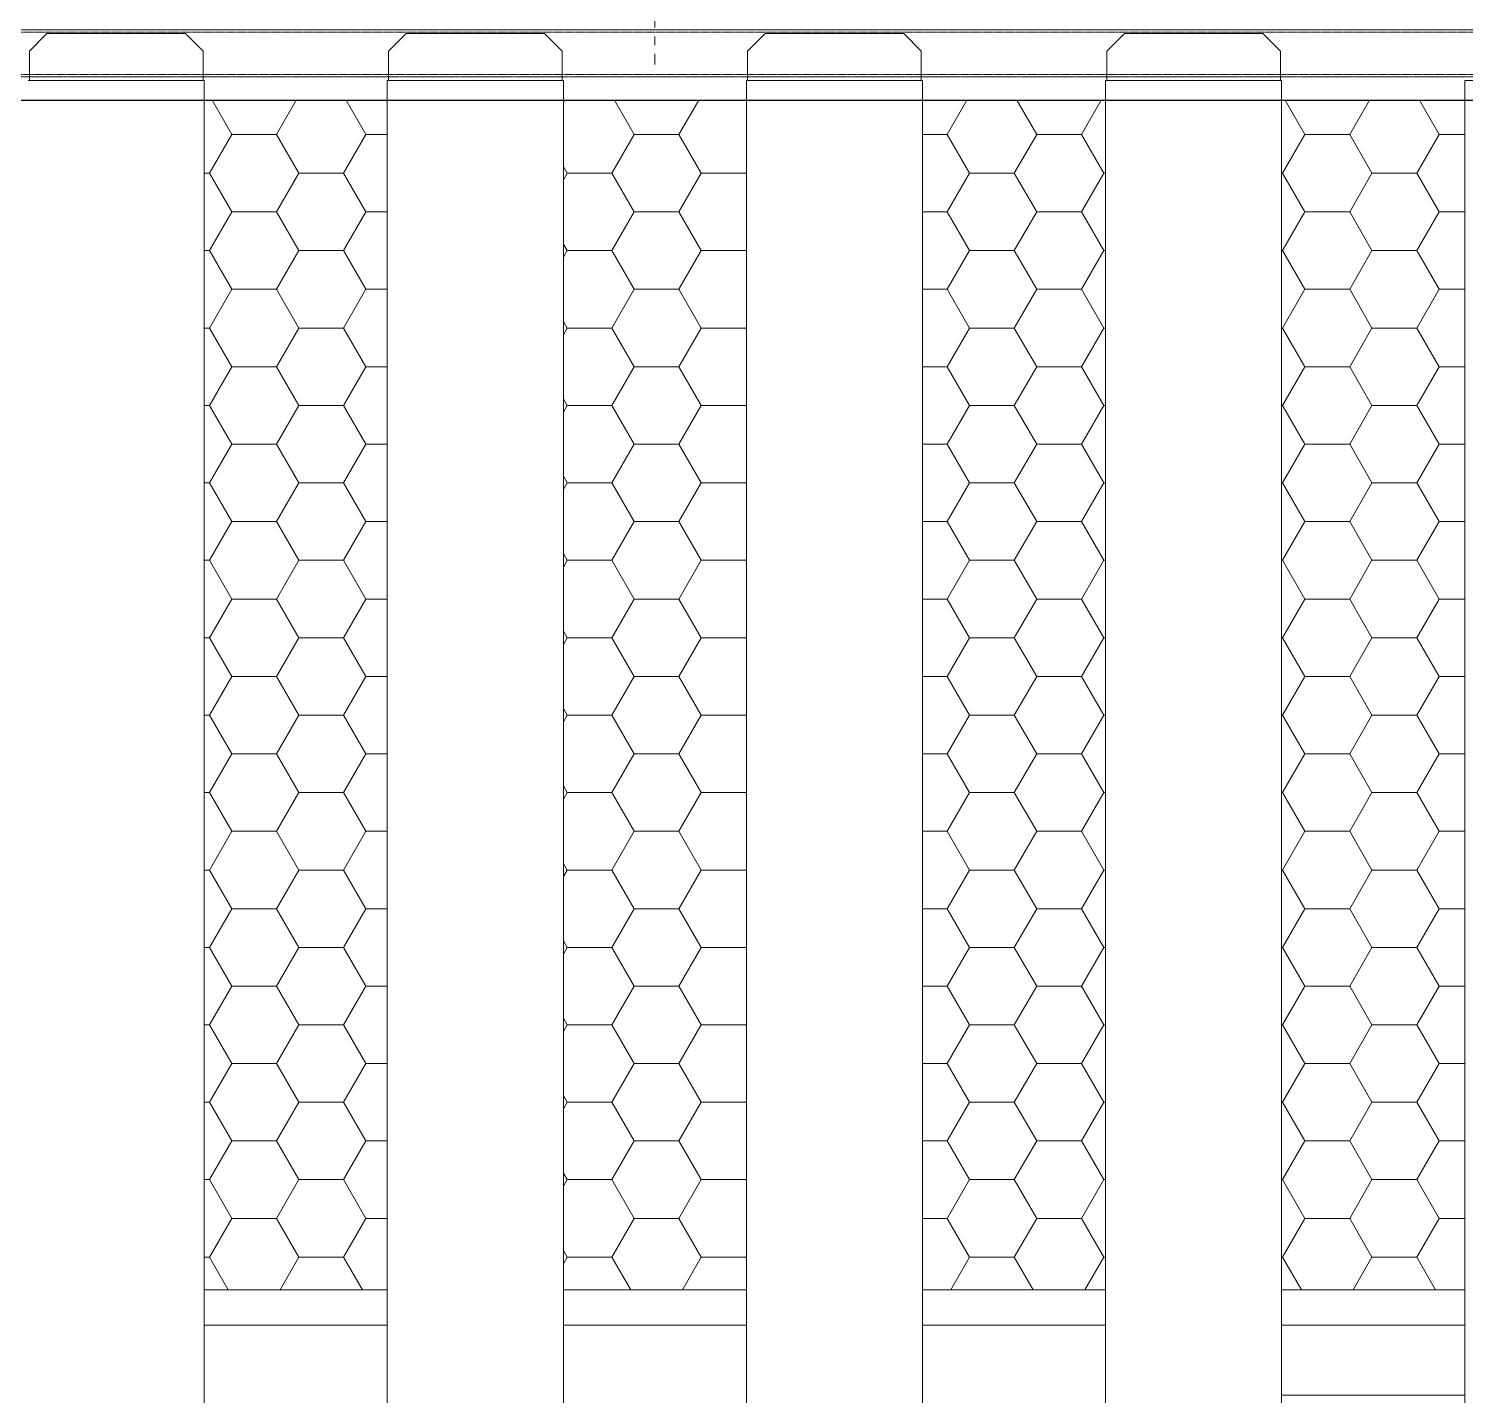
# Model space of a CAD drawing. Header units: millimetres. Extents: x -17070 to 42260, y -291348 to 33880.
# Drawn here: x 16953 to 18177, y 22312 to 23476 of the extents above; entities that cross this region are included whole.
import ezdxf

# ---------------------------------------------------------------- set-up
doc = ezdxf.new("R2010")
doc.units = ezdxf.units.MM
for name, pattern in [('CENTER', [2, 1.25, -0.25, 0.25, -0.25]), ('HIDDEN', [0.375, 0.25, -0.125]), ('HIDDENX2', [0.75, 0.5, -0.25])]:
    doc.linetypes.add(name, pattern=pattern)
doc.layers.add('center', color=1, linetype='CENTER')
doc.layers.add('HIDD', color=2, linetype='HIDDENX2')

# ---------------------------------------------------------------- blocks, each defined once
blk = doc.blocks.new('3')
at = {"color": 7, "lineweight": 20, "ltscale": 0.280701}
for p, q in [((15884.1, 23475.4), (19089.1, 23475.4)), ((19089.1, 23415.6), (15884.1, 23415.6)), ((19089.1, 23415.4), (15884.1, 23415.4)), ((19089.1, 23415.2), (15884.1, 23415.2)), ((17102.6, 22401.6), (17258.6, 22401.6)), ((17408.6, 22401.6), (17564.6, 22401.6)), ((17714.6, 22401.6), (17870.6, 22401.6)), ((18020.6, 22401.6), (18176.6, 22401.6)), ((17102.6, 22371.4), (17258.6, 22371.4)), ((17408.6, 22371.4), (17564.6, 22371.4)), ((17714.6, 22371.4), (17870.6, 22371.4)), ((18020.6, 22371.4), (18176.6, 22371.4)), ((18176.6, 22311.6), (18020.6, 22311.6))]:
    blk.add_line(p, q, dxfattribs=at)
at = {"lineweight": 20}
for p, q in [((16953.6, 23457.4), (16968.6, 23472.4)), ((16968.6, 23472.4), (17086.6, 23472.4)), ((17101.6, 23457.4), (17086.6, 23472.4)), ((17259.6, 23457.4), (17274.6, 23472.4)), ((17274.6, 23472.4), (17392.6, 23472.4)), ((17407.6, 23457.4), (17392.6, 23472.4)), ((17565.6, 23457.4), (17580.6, 23472.4)), ((17580.6, 23472.4), (17698.6, 23472.4)), ((17713.6, 23457.4), (17698.6, 23472.4)), ((17871.6, 23457.4), (17886.6, 23472.4)), ((17886.6, 23472.4), (18004.6, 23472.4)), ((18019.6, 23457.4), (18004.6, 23472.4)), ((16953.6, 23432.4), (16953.6, 23457.4)), ((17101.6, 23432.4), (17101.6, 23457.4)), ((17259.6, 23432.4), (17259.6, 23457.4)), ((17407.6, 23432.4), (17407.6, 23457.4)), ((17565.6, 23432.4), (17565.6, 23457.4)), ((17713.6, 23432.4), (17713.6, 23457.4)), ((17871.6, 23432.4), (17871.6, 23457.4)), ((18019.6, 23432.4), (18019.6, 23457.4)), ((17102.6, 23432.4), (16952.6, 23432.4)), ((17102.6, 21236.4), (17102.6, 23432.4)), ((17258.6, 21236.4), (17258.6, 23432.4)), ((17408.6, 23432.4), (17258.6, 23432.4)), ((17408.6, 21236.4), (17408.6, 23432.4)), ((17564.6, 21236.4), (17564.6, 23432.4)), ((17714.6, 23432.4), (17564.6, 23432.4)), ((17714.6, 21236.4), (17714.6, 23432.4)), ((17870.6, 21236.4), (17870.6, 23432.4)), ((18020.6, 23432.4), (17870.6, 23432.4)), ((18020.6, 21236.4), (18020.6, 23432.4)), ((18176.6, 21236.4), (18176.6, 23432.4)), ((18326.6, 23432.4), (18176.6, 23432.4))]:
    blk.add_line(p, q, dxfattribs=at)
at = {"color": 7, "linetype": 'Continuous', "lineweight": 20}
for p, q in [((17126.1, 23386.2), (17109.3, 23415.4)), ((17164.2, 23386.2), (17181, 23415.4)), ((17240.4, 23386.2), (17223.6, 23415.4)), ((17408.6, 23413.6), (17409.6, 23415.4)), ((17469, 23386.2), (17452.2, 23415.4)), ((17507.1, 23386.2), (17523.9, 23415.4)), ((17566.6, 23415.2), (17566.5, 23415.4)), ((17735.7, 23386.2), (17752.5, 23415.4)), ((17811.9, 23386.2), (17795.1, 23415.4)), ((17850, 23386.2), (17866.8, 23415.4)), ((17909.5, 23415.2), (17909.4, 23415.4)), ((17981, 23415.2), (17981.1, 23415.4)), ((18040.5, 23386.2), (18023.7, 23415.4)), ((18078.6, 23386.2), (18095.4, 23415.4)), ((18154.8, 23386.2), (18138, 23415.4)), ((17107, 23353.2), (17126.1, 23386.2)), ((17126.1, 23386.2), (17164.2, 23386.2)), ((17183.2, 23353.2), (17164.2, 23386.2)), ((17221.3, 23353.2), (17240.4, 23386.2)), ((17240.4, 23386.2), (17258.6, 23386.2)), ((17449.9, 23353.2), (17469, 23386.2)), ((17469, 23386.2), (17507.1, 23386.2)), ((17526.1, 23353.2), (17507.1, 23386.2)), ((17714.6, 23386.2), (17735.7, 23386.2)), ((17754.7, 23353.2), (17735.7, 23386.2)), ((17792.8, 23353.2), (17811.9, 23386.2)), ((17811.9, 23386.2), (17850, 23386.2)), ((17869, 23353.2), (17850, 23386.2)), ((18021.4, 23353.2), (18040.5, 23386.2)), ((18040.5, 23386.2), (18078.6, 23386.2)), ((18097.6, 23353.2), (18078.6, 23386.2)), ((18135.7, 23353.2), (18154.8, 23386.2)), ((18154.8, 23386.2), (18176.6, 23386.2)), ((17411.8, 23353.2), (17408.6, 23358.9)), ((17102.6, 23353.2), (17107, 23353.2)), ((17126.1, 23320.2), (17107, 23353.2)), ((17164.2, 23320.3), (17183.2, 23353.2)), ((17183.2, 23353.2), (17221.3, 23353.2)), ((17240.4, 23320.2), (17221.3, 23353.2)), ((17408.6, 23347.6), (17411.8, 23353.2)), ((17411.8, 23353.2), (17449.9, 23353.2)), ((17469, 23320.2), (17449.9, 23353.2)), ((17507.1, 23320.3), (17526.1, 23353.2)), ((17526.1, 23353.2), (17564.2, 23353.2)), ((17564.2, 23353.2), (17564.6, 23353.8)), ((17564.6, 23352.7), (17564.2, 23353.2)), ((17735.7, 23320.3), (17754.7, 23353.2)), ((17754.7, 23353.2), (17792.8, 23353.2)), ((17811.9, 23320.2), (17792.8, 23353.2)), ((17850, 23320.3), (17869, 23353.2)), ((17869, 23353.2), (17870.6, 23353.2)), ((18020.6, 23353.2), (18021.4, 23353.2)), ((18040.5, 23320.2), (18021.4, 23353.2)), ((18078.6, 23320.3), (18097.6, 23353.2)), ((18097.6, 23353.2), (18135.7, 23353.2)), ((18154.8, 23320.2), (18135.7, 23353.2)), ((17107, 23287.3), (17126.1, 23320.3)), ((17126.1, 23320.2), (17164.2, 23320.2)), ((17183.2, 23287.3), (17164.2, 23320.2)), ((17221.3, 23287.3), (17240.4, 23320.3)), ((17240.4, 23320.2), (17258.6, 23320.2)), ((17449.9, 23287.3), (17469, 23320.3)), ((17469, 23320.2), (17507.1, 23320.2)), ((17526.1, 23287.3), (17507.1, 23320.2)), ((17714.6, 23320.2), (17735.7, 23320.2)), ((17754.7, 23287.3), (17735.7, 23320.2)), ((17792.8, 23287.3), (17811.9, 23320.3)), ((17811.9, 23320.2), (17850, 23320.2)), ((17869, 23287.3), (17850, 23320.2)), ((18021.4, 23287.3), (18040.5, 23320.3)), ((18040.5, 23320.2), (18078.6, 23320.2)), ((18097.6, 23287.3), (18078.6, 23320.2)), ((18135.7, 23287.3), (18154.8, 23320.3)), ((18154.8, 23320.2), (18176.6, 23320.2)), ((17411.8, 23287.3), (17408.6, 23292.9)), ((17102.6, 23287.3), (17107, 23287.3)), ((17126.1, 23254.3), (17107, 23287.3)), ((17164.2, 23254.3), (17183.2, 23287.3)), ((17183.2, 23287.3), (17221.3, 23287.3)), ((17240.4, 23254.3), (17221.3, 23287.3)), ((17408.6, 23281.6), (17411.8, 23287.3)), ((17411.8, 23287.3), (17449.9, 23287.3)), ((17469, 23254.3), (17449.9, 23287.3)), ((17507.1, 23254.3), (17526.1, 23287.3)), ((17526.1, 23287.3), (17564.2, 23287.3)), ((17564.2, 23287.3), (17564.6, 23287.8)), ((17564.6, 23286.7), (17564.2, 23287.3)), ((17735.7, 23254.3), (17754.7, 23287.3)), ((17754.7, 23287.3), (17792.8, 23287.3)), ((17811.9, 23254.3), (17792.8, 23287.3)), ((17850, 23254.3), (17869, 23287.3)), ((17869, 23287.3), (17870.6, 23287.3)), ((18020.6, 23287.3), (18021.4, 23287.3)), ((18040.5, 23254.3), (18021.4, 23287.3)), ((18078.6, 23254.3), (18097.6, 23287.3)), ((18097.6, 23287.3), (18135.7, 23287.3)), ((18154.8, 23254.3), (18135.7, 23287.3)), ((17107, 23221.3), (17126.1, 23254.3)), ((17126.1, 23254.3), (17164.2, 23254.3)), ((17183.2, 23221.3), (17164.2, 23254.3)), ((17221.3, 23221.3), (17240.4, 23254.3)), ((17240.4, 23254.3), (17258.6, 23254.3)), ((17449.9, 23221.3), (17469, 23254.3)), ((17469, 23254.3), (17507.1, 23254.3)), ((17526.1, 23221.3), (17507.1, 23254.3)), ((17714.6, 23254.3), (17735.7, 23254.3)), ((17754.7, 23221.3), (17735.7, 23254.3)), ((17792.8, 23221.3), (17811.9, 23254.3)), ((17811.9, 23254.3), (17850, 23254.3)), ((17869, 23221.3), (17850, 23254.3)), ((18021.4, 23221.3), (18040.5, 23254.3)), ((18040.5, 23254.3), (18078.6, 23254.3)), ((18097.6, 23221.3), (18078.6, 23254.3)), ((18135.7, 23221.3), (18154.8, 23254.3)), ((18154.8, 23254.3), (18176.6, 23254.3)), ((17102.6, 23221.3), (17107, 23221.3)), ((17126.1, 23188.3), (17107, 23221.3)), ((17164.2, 23188.3), (17183.2, 23221.3)), ((17183.2, 23221.3), (17221.3, 23221.3)), ((17240.4, 23188.3), (17221.3, 23221.3)), ((17411.8, 23221.3), (17408.6, 23226.9)), ((17408.6, 23215.6), (17411.8, 23221.3)), ((17411.8, 23221.3), (17449.9, 23221.3)), ((17469, 23188.3), (17449.9, 23221.3)), ((17507.1, 23188.3), (17526.1, 23221.3)), ((17526.1, 23221.3), (17564.2, 23221.3)), ((17564.2, 23221.3), (17564.6, 23221.8)), ((17564.6, 23220.7), (17564.2, 23221.3)), ((17735.7, 23188.3), (17754.7, 23221.3)), ((17754.7, 23221.3), (17792.8, 23221.3)), ((17811.9, 23188.3), (17792.8, 23221.3)), ((17850, 23188.3), (17869, 23221.3)), ((17869, 23221.3), (17870.6, 23221.3)), ((18020.6, 23221.3), (18021.4, 23221.3)), ((18040.5, 23188.3), (18021.4, 23221.3)), ((18078.6, 23188.3), (18097.6, 23221.3)), ((18097.6, 23221.3), (18135.7, 23221.3)), ((18154.8, 23188.3), (18135.7, 23221.3)), ((17107, 23155.3), (17126.1, 23188.3)), ((17126.1, 23188.3), (17164.2, 23188.3)), ((17183.2, 23155.3), (17164.2, 23188.3)), ((17221.3, 23155.3), (17240.4, 23188.3)), ((17240.4, 23188.3), (17258.6, 23188.3)), ((17449.9, 23155.3), (17469, 23188.3)), ((17469, 23188.3), (17507.1, 23188.3)), ((17526.1, 23155.3), (17507.1, 23188.3)), ((17714.6, 23188.3), (17735.7, 23188.3)), ((17754.7, 23155.3), (17735.7, 23188.3)), ((17792.8, 23155.3), (17811.9, 23188.3)), ((17811.9, 23188.3), (17850, 23188.3)), ((17869, 23155.3), (17850, 23188.3)), ((18021.4, 23155.3), (18040.5, 23188.3)), ((18040.5, 23188.3), (18078.6, 23188.3)), ((18097.6, 23155.3), (18078.6, 23188.3)), ((18135.7, 23155.3), (18154.8, 23188.3)), ((18154.8, 23188.3), (18176.6, 23188.3)), ((17411.8, 23155.3), (17408.6, 23160.9)), ((17102.6, 23155.3), (17107, 23155.3)), ((17126.1, 23122.3), (17107, 23155.3)), ((17164.2, 23122.3), (17183.2, 23155.3)), ((17183.2, 23155.3), (17221.3, 23155.3)), ((17240.4, 23122.3), (17221.3, 23155.3)), ((17408.6, 23149.6), (17411.8, 23155.3)), ((17411.8, 23155.3), (17449.9, 23155.3)), ((17469, 23122.3), (17449.9, 23155.3)), ((17507.1, 23122.3), (17526.1, 23155.3)), ((17526.1, 23155.3), (17564.2, 23155.3)), ((17564.2, 23155.3), (17564.6, 23155.8)), ((17564.6, 23154.7), (17564.2, 23155.3)), ((17735.7, 23122.3), (17754.7, 23155.3)), ((17754.7, 23155.3), (17792.8, 23155.3)), ((17811.9, 23122.3), (17792.8, 23155.3)), ((17850, 23122.3), (17869, 23155.3)), ((17869, 23155.3), (17870.6, 23155.3)), ((18020.6, 23155.3), (18021.4, 23155.3)), ((18040.5, 23122.3), (18021.4, 23155.3)), ((18078.6, 23122.3), (18097.6, 23155.3)), ((18097.6, 23155.3), (18135.7, 23155.3)), ((18154.8, 23122.3), (18135.7, 23155.3)), ((17107, 23089.3), (17126.1, 23122.3)), ((17126.1, 23122.3), (17164.2, 23122.3)), ((17183.2, 23089.3), (17164.2, 23122.3)), ((17221.3, 23089.3), (17240.4, 23122.3)), ((17240.4, 23122.3), (17258.6, 23122.3)), ((17449.9, 23089.3), (17469, 23122.3)), ((17469, 23122.3), (17507.1, 23122.3)), ((17526.1, 23089.3), (17507.1, 23122.3)), ((17714.6, 23122.3), (17735.7, 23122.3)), ((17754.7, 23089.3), (17735.7, 23122.3)), ((17792.8, 23089.3), (17811.9, 23122.3)), ((17811.9, 23122.3), (17850, 23122.3)), ((17869, 23089.3), (17850, 23122.3)), ((18021.4, 23089.3), (18040.5, 23122.3)), ((18040.5, 23122.3), (18078.6, 23122.3)), ((18097.6, 23089.3), (18078.6, 23122.3)), ((18135.7, 23089.3), (18154.8, 23122.3)), ((18154.8, 23122.3), (18176.6, 23122.3)), ((17102.6, 23089.3), (17107, 23089.3)), ((17126.1, 23056.3), (17107, 23089.3)), ((17164.2, 23056.3), (17183.2, 23089.3)), ((17183.2, 23089.3), (17221.3, 23089.3)), ((17240.4, 23056.3), (17221.3, 23089.3)), ((17411.8, 23089.3), (17408.6, 23095)), ((17408.6, 23083.6), (17411.8, 23089.3)), ((17411.8, 23089.3), (17449.9, 23089.3)), ((17469, 23056.3), (17449.9, 23089.3)), ((17507.1, 23056.3), (17526.1, 23089.3)), ((17526.1, 23089.3), (17564.2, 23089.3)), ((17564.2, 23089.3), (17564.6, 23089.8)), ((17564.6, 23088.7), (17564.2, 23089.3)), ((17735.7, 23056.3), (17754.7, 23089.3)), ((17754.7, 23089.3), (17792.8, 23089.3)), ((17811.9, 23056.3), (17792.8, 23089.3)), ((17850, 23056.3), (17869, 23089.3)), ((17869, 23089.3), (17870.6, 23089.3)), ((18020.6, 23089.3), (18021.4, 23089.3)), ((18040.5, 23056.3), (18021.4, 23089.3)), ((18078.6, 23056.3), (18097.6, 23089.3)), ((18097.6, 23089.3), (18135.7, 23089.3)), ((18154.8, 23056.3), (18135.7, 23089.3)), ((17107, 23023.3), (17126.1, 23056.3)), ((17126.1, 23056.3), (17164.2, 23056.3)), ((17183.2, 23023.3), (17164.2, 23056.3)), ((17221.3, 23023.3), (17240.4, 23056.3)), ((17240.4, 23056.3), (17258.6, 23056.3)), ((17449.9, 23023.3), (17469, 23056.3)), ((17469, 23056.3), (17507.1, 23056.3)), ((17526.1, 23023.3), (17507.1, 23056.3)), ((17714.6, 23056.3), (17735.7, 23056.3)), ((17754.7, 23023.3), (17735.7, 23056.3)), ((17792.8, 23023.3), (17811.9, 23056.3)), ((17811.9, 23056.3), (17850, 23056.3)), ((17869, 23023.3), (17850, 23056.3)), ((18021.4, 23023.3), (18040.5, 23056.3)), ((18040.5, 23056.3), (18078.6, 23056.3)), ((18097.6, 23023.3), (18078.6, 23056.3)), ((18135.7, 23023.3), (18154.8, 23056.3)), ((18154.8, 23056.3), (18176.6, 23056.3)), ((17411.8, 23023.3), (17408.6, 23029)), ((17564.2, 23023.3), (17564.6, 23023.9)), ((17102.6, 23023.3), (17107, 23023.3)), ((17126.1, 22990.3), (17107, 23023.3)), ((17164.2, 22990.3), (17183.2, 23023.3)), ((17183.2, 23023.3), (17221.3, 23023.3)), ((17240.4, 22990.3), (17221.3, 23023.3)), ((17408.6, 23017.6), (17411.8, 23023.3)), ((17411.8, 23023.3), (17449.9, 23023.3)), ((17469, 22990.3), (17449.9, 23023.3)), ((17507.1, 22990.3), (17526.1, 23023.3)), ((17526.1, 23023.3), (17564.2, 23023.3)), ((17564.6, 23022.7), (17564.2, 23023.3)), ((17735.7, 22990.3), (17754.7, 23023.3)), ((17754.7, 23023.3), (17792.8, 23023.3)), ((17811.9, 22990.3), (17792.8, 23023.3)), ((17850, 22990.3), (17869, 23023.3)), ((17869, 23023.3), (17870.6, 23023.3)), ((18020.6, 23023.3), (18021.4, 23023.3)), ((18040.5, 22990.3), (18021.4, 23023.3)), ((18078.6, 22990.3), (18097.6, 23023.3)), ((18097.6, 23023.3), (18135.7, 23023.3)), ((18154.8, 22990.3), (18135.7, 23023.3)), ((17107, 22957.3), (17126.1, 22990.3)), ((17126.1, 22990.3), (17164.2, 22990.3)), ((17183.2, 22957.3), (17164.2, 22990.3)), ((17221.3, 22957.3), (17240.4, 22990.3)), ((17240.4, 22990.3), (17258.6, 22990.3)), ((17449.9, 22957.3), (17469, 22990.3)), ((17469, 22990.3), (17507.1, 22990.3)), ((17526.1, 22957.3), (17507.1, 22990.3)), ((17714.6, 22990.3), (17735.7, 22990.3)), ((17754.7, 22957.3), (17735.7, 22990.3)), ((17792.8, 22957.3), (17811.9, 22990.3)), ((17811.9, 22990.3), (17850, 22990.3)), ((17869, 22957.3), (17850, 22990.3)), ((18021.4, 22957.3), (18040.5, 22990.3)), ((18040.5, 22990.3), (18078.6, 22990.3)), ((18097.6, 22957.3), (18078.6, 22990.3)), ((18135.7, 22957.3), (18154.8, 22990.3)), ((18154.8, 22990.3), (18176.6, 22990.3)), ((17411.8, 22957.3), (17408.6, 22963)), ((17102.6, 22957.3), (17107, 22957.3)), ((17126.1, 22924.3), (17107, 22957.3)), ((17164.2, 22924.3), (17183.2, 22957.3)), ((17183.2, 22957.3), (17221.3, 22957.3)), ((17240.4, 22924.3), (17221.3, 22957.3)), ((17408.6, 22951.6), (17411.8, 22957.3)), ((17411.8, 22957.3), (17449.9, 22957.3)), ((17469, 22924.3), (17449.9, 22957.3)), ((17507.1, 22924.3), (17526.1, 22957.3)), ((17526.1, 22957.3), (17564.2, 22957.3)), ((17564.2, 22957.3), (17564.6, 22957.9)), ((17564.6, 22956.7), (17564.2, 22957.3)), ((17735.7, 22924.3), (17754.7, 22957.3)), ((17754.7, 22957.3), (17792.8, 22957.3)), ((17811.9, 22924.3), (17792.8, 22957.3)), ((17850, 22924.3), (17869, 22957.3)), ((17869, 22957.3), (17870.6, 22957.3)), ((18020.6, 22957.3), (18021.4, 22957.3)), ((18040.5, 22924.3), (18021.4, 22957.3)), ((18078.6, 22924.3), (18097.6, 22957.3)), ((18097.6, 22957.3), (18135.7, 22957.3)), ((18154.8, 22924.3), (18135.7, 22957.3)), ((17107, 22891.3), (17126.1, 22924.3)), ((17126.1, 22924.3), (17164.2, 22924.3)), ((17183.2, 22891.3), (17164.2, 22924.3)), ((17221.3, 22891.3), (17240.4, 22924.3)), ((17240.4, 22924.3), (17258.6, 22924.3)), ((17449.9, 22891.3), (17469, 22924.3)), ((17469, 22924.3), (17507.1, 22924.3)), ((17526.1, 22891.3), (17507.1, 22924.3)), ((17714.6, 22924.3), (17735.7, 22924.3)), ((17754.7, 22891.3), (17735.7, 22924.3)), ((17792.8, 22891.3), (17811.9, 22924.3)), ((17811.9, 22924.3), (17850, 22924.3)), ((17869, 22891.3), (17850, 22924.3)), ((18021.4, 22891.3), (18040.5, 22924.3)), ((18040.5, 22924.3), (18078.6, 22924.3)), ((18097.6, 22891.3), (18078.6, 22924.3)), ((18135.7, 22891.3), (18154.8, 22924.3)), ((18154.8, 22924.3), (18176.6, 22924.3)), ((17102.6, 22891.3), (17107, 22891.3)), ((17126.1, 22858.3), (17107, 22891.3)), ((17164.2, 22858.3), (17183.2, 22891.3)), ((17183.2, 22891.3), (17221.3, 22891.3)), ((17240.4, 22858.3), (17221.3, 22891.3)), ((17411.8, 22891.3), (17408.6, 22897)), ((17408.6, 22885.6), (17411.8, 22891.3)), ((17411.8, 22891.3), (17449.9, 22891.3)), ((17469, 22858.3), (17449.9, 22891.3)), ((17507.1, 22858.3), (17526.1, 22891.3)), ((17526.1, 22891.3), (17564.2, 22891.3)), ((17564.2, 22891.3), (17564.6, 22891.9)), ((17564.6, 22890.7), (17564.2, 22891.3)), ((17735.7, 22858.3), (17754.7, 22891.3)), ((17754.7, 22891.3), (17792.8, 22891.3)), ((17811.9, 22858.3), (17792.8, 22891.3)), ((17850, 22858.3), (17869, 22891.3)), ((17869, 22891.3), (17870.6, 22891.3)), ((18020.6, 22891.3), (18021.4, 22891.3)), ((18040.5, 22858.3), (18021.4, 22891.3)), ((18078.6, 22858.3), (18097.6, 22891.3)), ((18097.6, 22891.3), (18135.7, 22891.3)), ((18154.8, 22858.3), (18135.7, 22891.3)), ((17107, 22825.3), (17126.1, 22858.3)), ((17126.1, 22858.3), (17164.2, 22858.3)), ((17183.2, 22825.3), (17164.2, 22858.3)), ((17221.3, 22825.3), (17240.4, 22858.3)), ((17240.4, 22858.3), (17258.6, 22858.3)), ((17449.9, 22825.3), (17469, 22858.3)), ((17469, 22858.3), (17507.1, 22858.3)), ((17526.1, 22825.3), (17507.1, 22858.3)), ((17714.6, 22858.3), (17735.7, 22858.3)), ((17754.7, 22825.3), (17735.7, 22858.3)), ((17792.8, 22825.3), (17811.9, 22858.3)), ((17811.9, 22858.3), (17850, 22858.3)), ((17869, 22825.3), (17850, 22858.3)), ((18021.4, 22825.3), (18040.5, 22858.3)), ((18040.5, 22858.3), (18078.6, 22858.3)), ((18097.6, 22825.3), (18078.6, 22858.3)), ((18135.7, 22825.3), (18154.8, 22858.3)), ((18154.8, 22858.3), (18176.6, 22858.3)), ((17411.8, 22825.3), (17408.6, 22831)), ((17102.6, 22825.3), (17107, 22825.3)), ((17126.1, 22792.3), (17107, 22825.3)), ((17164.2, 22792.3), (17183.2, 22825.3)), ((17183.2, 22825.3), (17221.3, 22825.3)), ((17240.4, 22792.3), (17221.3, 22825.3)), ((17408.6, 22819.6), (17411.8, 22825.3)), ((17411.8, 22825.3), (17449.9, 22825.3)), ((17469, 22792.3), (17449.9, 22825.3)), ((17507.1, 22792.3), (17526.1, 22825.3)), ((17526.1, 22825.3), (17564.2, 22825.3)), ((17564.2, 22825.3), (17564.6, 22825.9)), ((17564.6, 22824.8), (17564.2, 22825.3)), ((17735.7, 22792.3), (17754.7, 22825.3)), ((17754.7, 22825.3), (17792.8, 22825.3)), ((17811.9, 22792.3), (17792.8, 22825.3)), ((17850, 22792.3), (17869, 22825.3)), ((17869, 22825.3), (17870.6, 22825.3)), ((18020.6, 22825.3), (18021.4, 22825.3)), ((18040.5, 22792.3), (18021.4, 22825.3)), ((18078.6, 22792.3), (18097.6, 22825.3)), ((18097.6, 22825.3), (18135.7, 22825.3)), ((18154.8, 22792.3), (18135.7, 22825.3)), ((17107, 22759.3), (17126.1, 22792.3)), ((17126.1, 22792.3), (17164.2, 22792.3)), ((17183.2, 22759.3), (17164.2, 22792.3)), ((17221.3, 22759.3), (17240.4, 22792.3)), ((17240.4, 22792.3), (17258.6, 22792.3)), ((17449.9, 22759.3), (17469, 22792.3)), ((17469, 22792.3), (17507.1, 22792.3)), ((17526.1, 22759.3), (17507.1, 22792.3)), ((17714.6, 22792.3), (17735.7, 22792.3)), ((17754.7, 22759.3), (17735.7, 22792.3)), ((17792.8, 22759.3), (17811.9, 22792.3)), ((17811.9, 22792.3), (17850, 22792.3)), ((17869, 22759.3), (17850, 22792.3)), ((18021.4, 22759.3), (18040.5, 22792.3)), ((18040.5, 22792.3), (18078.6, 22792.3)), ((18097.6, 22759.3), (18078.6, 22792.3)), ((18135.7, 22759.3), (18154.8, 22792.3)), ((18154.8, 22792.3), (18176.6, 22792.3)), ((17102.6, 22759.3), (17107, 22759.3)), ((17126.1, 22726.3), (17107, 22759.3)), ((17164.2, 22726.3), (17183.2, 22759.3)), ((17183.2, 22759.3), (17221.3, 22759.3)), ((17240.4, 22726.3), (17221.3, 22759.3)), ((17411.8, 22759.3), (17408.6, 22765)), ((17408.6, 22753.7), (17411.8, 22759.3)), ((17411.8, 22759.3), (17449.9, 22759.3)), ((17469, 22726.3), (17449.9, 22759.3)), ((17507.1, 22726.3), (17526.1, 22759.3)), ((17526.1, 22759.3), (17564.2, 22759.3)), ((17564.2, 22759.3), (17564.6, 22759.9)), ((17564.6, 22758.8), (17564.2, 22759.3)), ((17735.7, 22726.3), (17754.7, 22759.3)), ((17754.7, 22759.3), (17792.8, 22759.3)), ((17811.9, 22726.3), (17792.8, 22759.3)), ((17850, 22726.3), (17869, 22759.3)), ((17869, 22759.3), (17870.6, 22759.3)), ((18020.6, 22759.3), (18021.4, 22759.3)), ((18040.5, 22726.3), (18021.4, 22759.3)), ((18078.6, 22726.3), (18097.6, 22759.3)), ((18097.6, 22759.3), (18135.7, 22759.3)), ((18154.8, 22726.3), (18135.7, 22759.3)), ((17107, 22693.3), (17126.1, 22726.3)), ((17126.1, 22726.3), (17164.2, 22726.3)), ((17183.2, 22693.3), (17164.2, 22726.3)), ((17221.3, 22693.3), (17240.4, 22726.3)), ((17240.4, 22726.3), (17258.6, 22726.3)), ((17449.9, 22693.3), (17469, 22726.3)), ((17469, 22726.3), (17507.1, 22726.3)), ((17526.1, 22693.3), (17507.1, 22726.3)), ((17714.6, 22726.3), (17735.7, 22726.3)), ((17754.7, 22693.3), (17735.7, 22726.3)), ((17792.8, 22693.3), (17811.9, 22726.3)), ((17811.9, 22726.3), (17850, 22726.3)), ((17869, 22693.3), (17850, 22726.3)), ((18021.4, 22693.3), (18040.5, 22726.3)), ((18040.5, 22726.3), (18078.6, 22726.3)), ((18097.6, 22693.3), (18078.6, 22726.3)), ((18135.7, 22693.3), (18154.8, 22726.3)), ((18154.8, 22726.3), (18176.6, 22726.3)), ((17102.6, 22693.3), (17107, 22693.3)), ((17126.1, 22660.3), (17107, 22693.3)), ((17164.2, 22660.3), (17183.2, 22693.3)), ((17183.2, 22693.3), (17221.3, 22693.3)), ((17240.4, 22660.3), (17221.3, 22693.3)), ((17411.8, 22693.3), (17408.6, 22699)), ((17408.6, 22687.7), (17411.8, 22693.3)), ((17411.8, 22693.3), (17449.9, 22693.3)), ((17469, 22660.3), (17449.9, 22693.3)), ((17507.1, 22660.3), (17526.1, 22693.3)), ((17526.1, 22693.3), (17564.2, 22693.3)), ((17564.2, 22693.3), (17564.6, 22693.9)), ((17564.6, 22692.8), (17564.2, 22693.3)), ((17735.7, 22660.3), (17754.7, 22693.3)), ((17754.7, 22693.3), (17792.8, 22693.3)), ((17811.9, 22660.3), (17792.8, 22693.3)), ((17850, 22660.3), (17869, 22693.3)), ((17869, 22693.3), (17870.6, 22693.3)), ((18020.6, 22693.3), (18021.4, 22693.3)), ((18040.5, 22660.3), (18021.4, 22693.3)), ((18078.6, 22660.3), (18097.6, 22693.3)), ((18097.6, 22693.3), (18135.7, 22693.3)), ((18154.8, 22660.3), (18135.7, 22693.3)), ((17107, 22627.3), (17126.1, 22660.3)), ((17126.1, 22660.3), (17164.2, 22660.3)), ((17183.2, 22627.3), (17164.2, 22660.3)), ((17221.3, 22627.3), (17240.4, 22660.3)), ((17240.4, 22660.3), (17258.6, 22660.3)), ((17449.9, 22627.3), (17469, 22660.3)), ((17469, 22660.3), (17507.1, 22660.3)), ((17526.1, 22627.3), (17507.1, 22660.3)), ((17714.6, 22660.3), (17735.7, 22660.3)), ((17754.7, 22627.3), (17735.7, 22660.3)), ((17792.8, 22627.3), (17811.9, 22660.3)), ((17811.9, 22660.3), (17850, 22660.3)), ((17869, 22627.3), (17850, 22660.3)), ((18021.4, 22627.3), (18040.5, 22660.3)), ((18040.5, 22660.3), (18078.6, 22660.3)), ((18097.6, 22627.3), (18078.6, 22660.3)), ((18135.7, 22627.3), (18154.8, 22660.3)), ((18154.8, 22660.3), (18176.6, 22660.3)), ((17411.8, 22627.3), (17408.6, 22633)), ((17102.6, 22627.3), (17107, 22627.3)), ((17126.1, 22594.3), (17107, 22627.3)), ((17164.2, 22594.3), (17183.2, 22627.3)), ((17183.2, 22627.3), (17221.3, 22627.3)), ((17240.4, 22594.3), (17221.3, 22627.3)), ((17408.6, 22621.7), (17411.8, 22627.3)), ((17411.8, 22627.3), (17449.9, 22627.3)), ((17469, 22594.3), (17449.9, 22627.3)), ((17507.1, 22594.3), (17526.1, 22627.3)), ((17526.1, 22627.3), (17564.2, 22627.3)), ((17564.2, 22627.3), (17564.6, 22627.9)), ((17564.6, 22626.8), (17564.2, 22627.3)), ((17735.7, 22594.3), (17754.7, 22627.3)), ((17754.7, 22627.3), (17792.8, 22627.3)), ((17811.9, 22594.3), (17792.8, 22627.3)), ((17850, 22594.3), (17869, 22627.3)), ((17869, 22627.3), (17870.6, 22627.3)), ((18020.6, 22627.3), (18021.4, 22627.3)), ((18040.5, 22594.3), (18021.4, 22627.3)), ((18078.6, 22594.3), (18097.6, 22627.3)), ((18097.6, 22627.3), (18135.7, 22627.3)), ((18154.8, 22594.3), (18135.7, 22627.3)), ((17107, 22561.4), (17126.1, 22594.3)), ((17126.1, 22594.3), (17164.2, 22594.3)), ((17183.2, 22561.4), (17164.2, 22594.3)), ((17221.3, 22561.4), (17240.4, 22594.3)), ((17240.4, 22594.3), (17258.6, 22594.3)), ((17449.9, 22561.4), (17469, 22594.3)), ((17469, 22594.3), (17507.1, 22594.3)), ((17526.1, 22561.4), (17507.1, 22594.3)), ((17714.6, 22594.3), (17735.7, 22594.3)), ((17754.7, 22561.4), (17735.7, 22594.3)), ((17792.8, 22561.4), (17811.9, 22594.3)), ((17811.9, 22594.3), (17850, 22594.3)), ((17869, 22561.4), (17850, 22594.3)), ((18021.4, 22561.4), (18040.5, 22594.3)), ((18040.5, 22594.3), (18078.6, 22594.3)), ((18097.6, 22561.4), (18078.6, 22594.3)), ((18135.7, 22561.4), (18154.8, 22594.3)), ((18154.8, 22594.3), (18176.6, 22594.3)), ((17102.6, 22561.4), (17107, 22561.4)), ((17126.1, 22528.4), (17107, 22561.4)), ((17164.2, 22528.4), (17183.2, 22561.4)), ((17183.2, 22561.4), (17221.3, 22561.4)), ((17240.4, 22528.4), (17221.3, 22561.4)), ((17411.8, 22561.4), (17408.6, 22567)), ((17408.6, 22555.7), (17411.8, 22561.4)), ((17411.8, 22561.4), (17449.9, 22561.4)), ((17469, 22528.4), (17449.9, 22561.4)), ((17507.1, 22528.4), (17526.1, 22561.4)), ((17526.1, 22561.4), (17564.2, 22561.4)), ((17564.2, 22561.4), (17564.6, 22561.9)), ((17564.6, 22560.8), (17564.2, 22561.4)), ((17735.7, 22528.4), (17754.7, 22561.4)), ((17754.7, 22561.4), (17792.8, 22561.4)), ((17811.9, 22528.4), (17792.8, 22561.4)), ((17850, 22528.4), (17869, 22561.4)), ((17869, 22561.4), (17870.6, 22561.4)), ((18020.6, 22561.4), (18021.4, 22561.4)), ((18040.5, 22528.4), (18021.4, 22561.4)), ((18078.6, 22528.4), (18097.6, 22561.4)), ((18097.6, 22561.4), (18135.7, 22561.4)), ((18154.8, 22528.4), (18135.7, 22561.4)), ((17107, 22495.4), (17126.1, 22528.4)), ((17126.1, 22528.4), (17164.2, 22528.4)), ((17183.2, 22495.4), (17164.2, 22528.4)), ((17221.3, 22495.4), (17240.4, 22528.4)), ((17240.4, 22528.4), (17258.6, 22528.4)), ((17449.9, 22495.4), (17469, 22528.4)), ((17469, 22528.4), (17507.1, 22528.4)), ((17526.1, 22495.4), (17507.1, 22528.4)), ((17714.6, 22528.4), (17735.7, 22528.4)), ((17754.7, 22495.4), (17735.7, 22528.4)), ((17792.8, 22495.4), (17811.9, 22528.4)), ((17811.9, 22528.4), (17850, 22528.4)), ((17869, 22495.4), (17850, 22528.4)), ((18021.4, 22495.4), (18040.5, 22528.4)), ((18040.5, 22528.4), (18078.6, 22528.4)), ((18097.6, 22495.4), (18078.6, 22528.4)), ((18135.7, 22495.4), (18154.8, 22528.4)), ((18154.8, 22528.4), (18176.6, 22528.4)), ((17411.8, 22495.4), (17408.6, 22501)), ((17102.6, 22495.4), (17107, 22495.4)), ((17126.1, 22462.4), (17107, 22495.4)), ((17164.2, 22462.4), (17183.2, 22495.4)), ((17183.2, 22495.4), (17221.3, 22495.4)), ((17240.4, 22462.4), (17221.3, 22495.4)), ((17408.6, 22489.7), (17411.8, 22495.4)), ((17411.8, 22495.4), (17449.9, 22495.4)), ((17469, 22462.4), (17449.9, 22495.4)), ((17507.1, 22462.4), (17526.1, 22495.4)), ((17526.1, 22495.4), (17564.2, 22495.4)), ((17564.2, 22495.4), (17564.6, 22495.9)), ((17564.6, 22494.8), (17564.2, 22495.4)), ((17735.7, 22462.4), (17754.7, 22495.4)), ((17754.7, 22495.4), (17792.8, 22495.4)), ((17811.9, 22462.4), (17792.8, 22495.4)), ((17850, 22462.4), (17869, 22495.4)), ((17869, 22495.4), (17870.6, 22495.4)), ((18020.6, 22495.4), (18021.4, 22495.4)), ((18040.5, 22462.4), (18021.4, 22495.4)), ((18078.6, 22462.4), (18097.6, 22495.4)), ((18097.6, 22495.4), (18135.7, 22495.4)), ((18154.8, 22462.4), (18135.7, 22495.4)), ((17107, 22429.4), (17126.1, 22462.4)), ((17126.1, 22462.4), (17164.2, 22462.4)), ((17183.2, 22429.4), (17164.2, 22462.4)), ((17221.3, 22429.4), (17240.4, 22462.4)), ((17240.4, 22462.4), (17258.6, 22462.4)), ((17449.9, 22429.4), (17469, 22462.4)), ((17469, 22462.4), (17507.1, 22462.4)), ((17526.1, 22429.4), (17507.1, 22462.4)), ((17714.6, 22462.4), (17735.7, 22462.4)), ((17754.7, 22429.4), (17735.7, 22462.4)), ((17792.8, 22429.4), (17811.9, 22462.4)), ((17811.9, 22462.4), (17850, 22462.4)), ((17869, 22429.4), (17850, 22462.4)), ((18021.4, 22429.4), (18040.5, 22462.4)), ((18040.5, 22462.4), (18078.6, 22462.4)), ((18097.6, 22429.4), (18078.6, 22462.4)), ((18135.7, 22429.4), (18154.8, 22462.4)), ((18154.8, 22462.4), (18176.6, 22462.4)), ((17102.6, 22429.4), (17107, 22429.4)), ((17123.1, 22401.6), (17107, 22429.4)), ((17167.2, 22401.6), (17183.2, 22429.4)), ((17183.2, 22429.4), (17221.3, 22429.4)), ((17237.4, 22401.6), (17221.3, 22429.4)), ((17411.8, 22429.4), (17408.6, 22435)), ((17408.6, 22423.7), (17411.8, 22429.4)), ((17411.8, 22429.4), (17449.9, 22429.4)), ((17466, 22401.6), (17449.9, 22429.4)), ((17510.1, 22401.6), (17526.1, 22429.4)), ((17526.1, 22429.4), (17564.2, 22429.4)), ((17564.2, 22429.4), (17564.6, 22429.9)), ((17564.6, 22428.8), (17564.2, 22429.4)), ((17738.7, 22401.6), (17754.7, 22429.4)), ((17754.7, 22429.4), (17792.8, 22429.4)), ((17808.9, 22401.6), (17792.8, 22429.4)), ((17853, 22401.6), (17869, 22429.4)), ((17869, 22429.4), (17870.6, 22429.4)), ((18020.6, 22429.4), (18021.4, 22429.4)), ((18037.5, 22401.6), (18021.4, 22429.4)), ((18081.6, 22401.6), (18097.6, 22429.4)), ((18097.6, 22429.4), (18135.7, 22429.4)), ((18151.8, 22401.6), (18135.7, 22429.4))]:
    blk.add_line(p, q, dxfattribs=at)
at = {"color": 0, "lineweight": 20}
for points in [[(16034.6, 22401.6), (15884.1, 22401.6), (15884.1, 23415.4), (19093, 23415.4), (19093, 22401.6), (18938.6, 22401.6)], [(17258.6, 22401.6), (17102.6, 22401.6)], [(17564.6, 22401.6), (17408.6, 22401.6)], [(17870.6, 22401.6), (17714.6, 22401.6)], [(18176.6, 22401.6), (18020.6, 22401.6)]]:
    blk.add_lwpolyline(points, dxfattribs=at)
at = {"layer": 'center', "lineweight": 20, "ltscale": 30}
blk.add_line((17486.6, 23874.9), (17486.6, 23445.9), dxfattribs=at)
at = {"layer": 'center', "lineweight": 20}
for p, q in [((19094.6, 23475.4), (15878.6, 23475.4)), ((19094.6, 23435.4), (15878.6, 23435.4))]:
    blk.add_line(p, q, dxfattribs=at)
at = {"layer": 'HIDD', "linetype": 'HIDDEN', "lineweight": 20}
for p, q in [((19092.6, 23473.4), (15880.6, 23473.4)), ((19092.6, 23437.4), (15880.6, 23437.4))]:
    blk.add_line(p, q, dxfattribs=at)

msp = doc.modelspace()

# ---------------------------------------------------------------- block references
msp.add_blockref('3', (0, 0))

doc.saveas('drawing.dxf')
